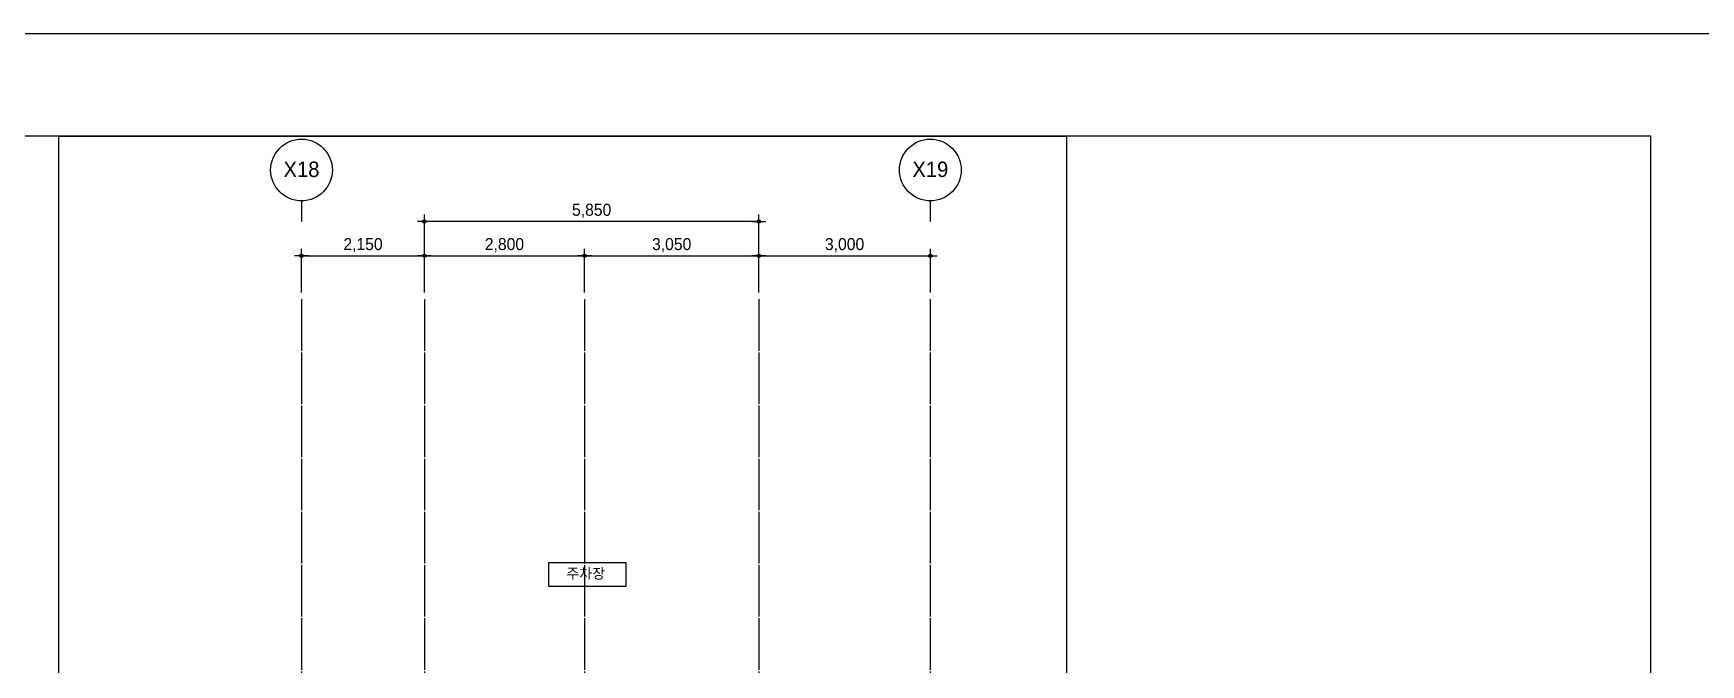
# Model space of a CAD drawing. Header units: millimetres. Extents: x 11948722 to 13111668, y -10771712 to -10232988.
# Drawn here: x 12176642 to 12205808, y -10535205 to -10524159 of the extents above; entities that cross this region are included whole.
import ezdxf
from ezdxf.enums import TextEntityAlignment as Align

# ---------------------------------------------------------------- set-up
doc = ezdxf.new("R2010")
doc.units = ezdxf.units.MM
doc.header["$LTSCALE"] = 150
doc.header["$MEASUREMENT"] = 0
doc.linetypes.add('CEN', pattern=[6.2, 6, -0.1, 0, -0.1])
doc.layers.get('0').update_dxf_attribs({"linetype": 'CONTINUOUS'})
doc.layers.get('Defpoints').update_dxf_attribs({"color": 117, "linetype": 'CONTINUOUS'})
for name, color, linetype in [('A-중심선', 10, 'CEN'), ('Xref-계단단면도$0$3 dim0', 7, 'CONTINUOUS'), ('Xref-계단단면도$0$SYM-2', 7, 'CONTINUOUS'), ('Xref-계단단면도$0$TEX', 3, 'CONTINUOUS'), ('Xref-계단단면도$0$TEX-SYM', 3, 'CONTINUOUS')]:
    doc.layers.add(name, color=color, linetype=linetype)
doc.styles.add('Xref-계단단면도$0$나눔고딕 Se', font='')
doc.styles.add('Xref-계단단면도$0$돋움', font='')
doc.styles.get('Xref-계단단면도$0$나눔고딕 Se').set_extended_font_data('Dotum')
doc.styles.get('Xref-계단단면도$0$돋움').set_extended_font_data('Dotum')
doc.dimstyles.new('Xref-계단단면도$0$A1-100', dxfattribs={"dimtxt": 3, "dimasz": 1, "dimexe": 2, "dimexo": 2, "dimgap": 1, "dimtad": 1, "dimdec": 0, "dimzin": 12, "dimdsep": 46, "dimlunit": 6, "dimtxsty": 'Xref-계단단면도$0$나눔고딕 Se', "dimblk1": 'Xref-계단단면도$0$DIMDOT', "dimblk2": 'Xref-계단단면도$0$DIMDOT', "dimsah": 1, "dimcen": -1, "dimdle": 2, "dimclrd": 256, "dimclre": 256, "dimclrt": 3, "dimadec": 0, "dimazin": 0, "dimtfac": 1, "dimtdec": 0, "dimtix": 1, "dimtmove": 2, "dimatfit": 3, "dimldrblk": 'Xref-계단단면도$0$DIMDOT', "dimfxl": 1, "dimtvp": 1, "dimtolj": 1, "dimtzin": 12, "dimlwd": -1, "dimlwe": -1, "dimarcsym": 0})

# ---------------------------------------------------------------- blocks, each defined once
blk = doc.blocks.new('Xref-계단단면도$0$DIMDOT')
at = {"color": 0}
blk.add_line((-2, 0), (2, 0), dxfattribs=at)
for radius in [0.5, 0.25]:
    blk.add_circle((0, 0), radius, dxfattribs=at)
blk = doc.blocks.new('*D9')
at = {"layer": 'Defpoints', "color": 0, "transparency": 16777216}
for p in [(12183483, -10527451), (12183483, -10528240), (12189333, -10528240)]:
    blk.add_point(p, dxfattribs=at)
at = {"layer": 'Xref-계단단면도$0$3 dim0', "transparency": 16777216}
for p, q in [((12183483, -10528120), (12183483, -10527331)), ((12189273, -10527451), (12183543, -10527451)), ((12189333, -10528120), (12189333, -10527331))]:
    blk.add_line(p, q, dxfattribs=at)
at = {"layer": 'Xref-계단단면도$0$3 dim0', "transparency": 16777216, "xscale": 60, "yscale": 60, "zscale": 60, "rotation": 180}
blk.add_blockref('Xref-계단단면도$0$DIMDOT', (12183483, -10527451), dxfattribs=at)
at = {"layer": 'Xref-계단단면도$0$3 dim0', "transparency": 16777216, "xscale": 60, "yscale": 60, "zscale": 60}
blk.add_blockref('Xref-계단단면도$0$DIMDOT', (12189333, -10527451), dxfattribs=at)
at = {"layer": 'Xref-계단단면도$0$3 dim0', "color": 3, "transparency": 16777216, "insert": (12186408, -10527266), "char_height": 210, "attachment_point": 5, "style": 'Xref-계단단면도$0$나눔고딕 Se'}
blk.add_mtext('\\A1;5,850', dxfattribs=at)
blk = doc.blocks.new('*D10')
at = {"layer": 'Defpoints', "color": 0, "transparency": 16777216}
for p in [(12189333, -10528051), (12186283, -10528813), (12189333, -10528813)]:
    blk.add_point(p, dxfattribs=at)
at = {"layer": 'Xref-계단단면도$0$3 dim0', "transparency": 16777216}
for p, q in [((12186283, -10528693), (12186283, -10527931)), ((12186343, -10528051), (12189273, -10528051)), ((12189333, -10528693), (12189333, -10527931))]:
    blk.add_line(p, q, dxfattribs=at)
at = {"layer": 'Xref-계단단면도$0$3 dim0', "transparency": 16777216, "xscale": 60, "yscale": 60, "zscale": 60, "rotation": 180}
blk.add_blockref('Xref-계단단면도$0$DIMDOT', (12186283, -10528051), dxfattribs=at)
at = {"layer": 'Xref-계단단면도$0$3 dim0', "transparency": 16777216, "xscale": 60, "yscale": 60, "zscale": 60}
blk.add_blockref('Xref-계단단면도$0$DIMDOT', (12189333, -10528051), dxfattribs=at)
at = {"layer": 'Xref-계단단면도$0$3 dim0', "color": 3, "transparency": 16777216, "insert": (12187808, -10527866), "char_height": 210, "attachment_point": 5, "style": 'Xref-계단단면도$0$나눔고딕 Se'}
blk.add_mtext('\\A1;3,050', dxfattribs=at)
blk = doc.blocks.new('*D25')
at = {"layer": 'Defpoints', "color": 0, "transparency": 16777216}
for p in [(12186283, -10528051), (12183483, -10528813), (12186283, -10528813)]:
    blk.add_point(p, dxfattribs=at)
at = {"layer": 'Xref-계단단면도$0$3 dim0', "transparency": 16777216}
for p, q in [((12183483, -10528693), (12183483, -10527931)), ((12183543, -10528051), (12186223, -10528051)), ((12186283, -10528693), (12186283, -10527931))]:
    blk.add_line(p, q, dxfattribs=at)
at = {"layer": 'Xref-계단단면도$0$3 dim0', "transparency": 16777216, "xscale": 60, "yscale": 60, "zscale": 60, "rotation": 180}
blk.add_blockref('Xref-계단단면도$0$DIMDOT', (12183483, -10528051), dxfattribs=at)
at = {"layer": 'Xref-계단단면도$0$3 dim0', "transparency": 16777216, "xscale": 60, "yscale": 60, "zscale": 60}
blk.add_blockref('Xref-계단단면도$0$DIMDOT', (12186283, -10528051), dxfattribs=at)
at = {"layer": 'Xref-계단단면도$0$3 dim0', "color": 3, "transparency": 16777216, "insert": (12184883, -10527866), "char_height": 210, "attachment_point": 5, "style": 'Xref-계단단면도$0$나눔고딕 Se'}
blk.add_mtext('\\A1;2,800', dxfattribs=at)
blk = doc.blocks.new('*D479')
at = {"layer": 'Defpoints', "color": 0, "transparency": 16777216}
for p in [(12183483, -10528051), (12181333, -10528813), (12183483, -10528813)]:
    blk.add_point(p, dxfattribs=at)
at = {"layer": 'Xref-계단단면도$0$3 dim0', "transparency": 16777216}
for p, q in [((12181333, -10528693), (12181333, -10527931)), ((12181393, -10528051), (12183423, -10528051)), ((12183483, -10528693), (12183483, -10527931))]:
    blk.add_line(p, q, dxfattribs=at)
at = {"layer": 'Xref-계단단면도$0$3 dim0', "transparency": 16777216, "xscale": 60, "yscale": 60, "zscale": 60, "rotation": 180}
blk.add_blockref('Xref-계단단면도$0$DIMDOT', (12181333, -10528051), dxfattribs=at)
at = {"layer": 'Xref-계단단면도$0$3 dim0', "transparency": 16777216, "xscale": 60, "yscale": 60, "zscale": 60}
blk.add_blockref('Xref-계단단면도$0$DIMDOT', (12183483, -10528051), dxfattribs=at)
at = {"layer": 'Xref-계단단면도$0$3 dim0', "color": 3, "transparency": 16777216, "insert": (12182408, -10527866), "char_height": 210, "attachment_point": 5, "style": 'Xref-계단단면도$0$나눔고딕 Se'}
blk.add_mtext('\\A1;2,150', dxfattribs=at)
blk = doc.blocks.new('*D480')
at = {"layer": 'Defpoints', "color": 0, "transparency": 16777216}
for p in [(12192333, -10528051), (12189333, -10528813), (12192333, -10528813)]:
    blk.add_point(p, dxfattribs=at)
at = {"layer": 'Xref-계단단면도$0$3 dim0', "transparency": 16777216}
for p, q in [((12189333, -10528693), (12189333, -10527931)), ((12189393, -10528051), (12192273, -10528051)), ((12192333, -10528693), (12192333, -10527931))]:
    blk.add_line(p, q, dxfattribs=at)
at = {"layer": 'Xref-계단단면도$0$3 dim0', "transparency": 16777216, "xscale": 60, "yscale": 60, "zscale": 60, "rotation": 180}
blk.add_blockref('Xref-계단단면도$0$DIMDOT', (12189333, -10528051), dxfattribs=at)
at = {"layer": 'Xref-계단단면도$0$3 dim0', "transparency": 16777216, "xscale": 60, "yscale": 60, "zscale": 60}
blk.add_blockref('Xref-계단단면도$0$DIMDOT', (12192333, -10528051), dxfattribs=at)
at = {"layer": 'Xref-계단단면도$0$3 dim0', "color": 3, "transparency": 16777216, "insert": (12190833, -10527866), "char_height": 210, "attachment_point": 5, "style": 'Xref-계단단면도$0$나눔고딕 Se'}
blk.add_mtext('\\A1;3,000', dxfattribs=at)

msp = doc.modelspace()

# ---------------------------------------------------------------- linework, layer by layer
at = {"layer": 'A-중심선'}
for p, q in [((12181332.6, -10528812.8), (12181332.6, -10580443.8)), ((12183482.6, -10528812.8), (12183482.6, -10580443.8)), ((12186282.6, -10528812.8), (12186282.6, -10580443.8)), ((12189332.6, -10528812.8), (12189332.6, -10580443.8)), ((12192332.6, -10528812.8), (12192332.6, -10580443.8))]:
    msp.add_line(p, q, dxfattribs=at)
at = {"layer": 'Defpoints', "ltscale": 1200}
for points in [[(12162131.5, -10524159.4), (12206681.5, -10524159.4), (12206681.5, -10587159.4), (12162131.5, -10587159.4)], [(12163984.4, -10580484.4), (12204934.4, -10580484.4), (12204934.4, -10525959.4), (12163984.4, -10525959.4)], [(12177087.3, -10525959.4), (12194713.3, -10525959.4), (12194713.3, -10580443.8), (12177087.3, -10580443.8)]]:
    msp.add_lwpolyline(points, close=True, dxfattribs=at)
at = {"layer": 'Xref-계단단면도$0$SYM-2'}
for p, q in [((12181332.6, -10527090.9), (12181332.6, -10527450.9)), ((12192332.6, -10527090.9), (12192332.6, -10527450.9))]:
    msp.add_line(p, q, dxfattribs=at)
for centre in [(12181332.6, -10526550.9), (12192332.6, -10526550.9)]:
    msp.add_circle(centre, 540, dxfattribs=at)
at = {"layer": 'Xref-계단단면도$0$TEX-SYM'}
msp.add_lwpolyline([(12185659.8, -10533417.1), (12187004.2, -10533417.1), (12187004.2, -10533837.1), (12185659.8, -10533837.1)], close=True, dxfattribs=at)

# ---------------------------------------------------------------- texts
at = {"layer": 'Xref-계단단면도$0$SYM-2', "color": 3, "style": 'Xref-계단단면도$0$돋움'}
for s, p in [('X18', (12181332.5, -10526538.4)), ('X19', (12192332.5, -10526538.4))]:
    msp.add_text(s, height=270, dxfattribs=at).set_placement(p, align=Align.MIDDLE_CENTER)
at = {"layer": 'Xref-계단단면도$0$TEX', "style": 'Xref-계단단면도$0$돋움'}
msp.add_text('주차장', height=180, dxfattribs=at).set_placement((12185966.6, -10533609.1), align=Align.MIDDLE_LEFT)

# ---------------------------------------------------------------- dimensions: what is measured, and where the dimension line sits
at = {"layer": 'Xref-계단단면도$0$3 dim0'}
dim = msp.add_linear_dim(base=(12183482.6, -10527450.9), p1=(12189332.6, -10528239.7), p2=(12183482.6, -10528239.7), angle=180, dimstyle='Xref-계단단면도$0$A1-100', override={"dimscale": 60, "dimtxt": 3.5}, dxfattribs=at)
dim.commit()
dim.dimension.update_dxf_attribs({"geometry": '*D9', "text_midpoint": (12186407.6, -10527265.5)})
for base, p1, p2, picture, middle in [((12183482.6, -10528050.9), (12181332.6, -10528812.8), (12183482.6, -10528812.8), '*D479', (12182407.6, -10527865.5)), ((12186282.6, -10528050.9), (12183482.6, -10528812.8), (12186282.6, -10528812.8), '*D25', (12184882.6, -10527865.5)), ((12189332.6, -10528050.9), (12186282.6, -10528812.8), (12189332.6, -10528812.8), '*D10', (12187807.6, -10527865.5)), ((12192332.6, -10528050.9), (12189332.6, -10528812.8), (12192332.6, -10528812.8), '*D480', (12190832.6, -10527865.5))]:
    dim = msp.add_linear_dim(base=base, p1=p1, p2=p2, dimstyle='Xref-계단단면도$0$A1-100', override={"dimscale": 60, "dimtxt": 3.5}, dxfattribs=at)
    dim.commit()
    dim.dimension.update_dxf_attribs({"geometry": picture, "text_midpoint": middle})

doc.saveas('drawing.dxf')
